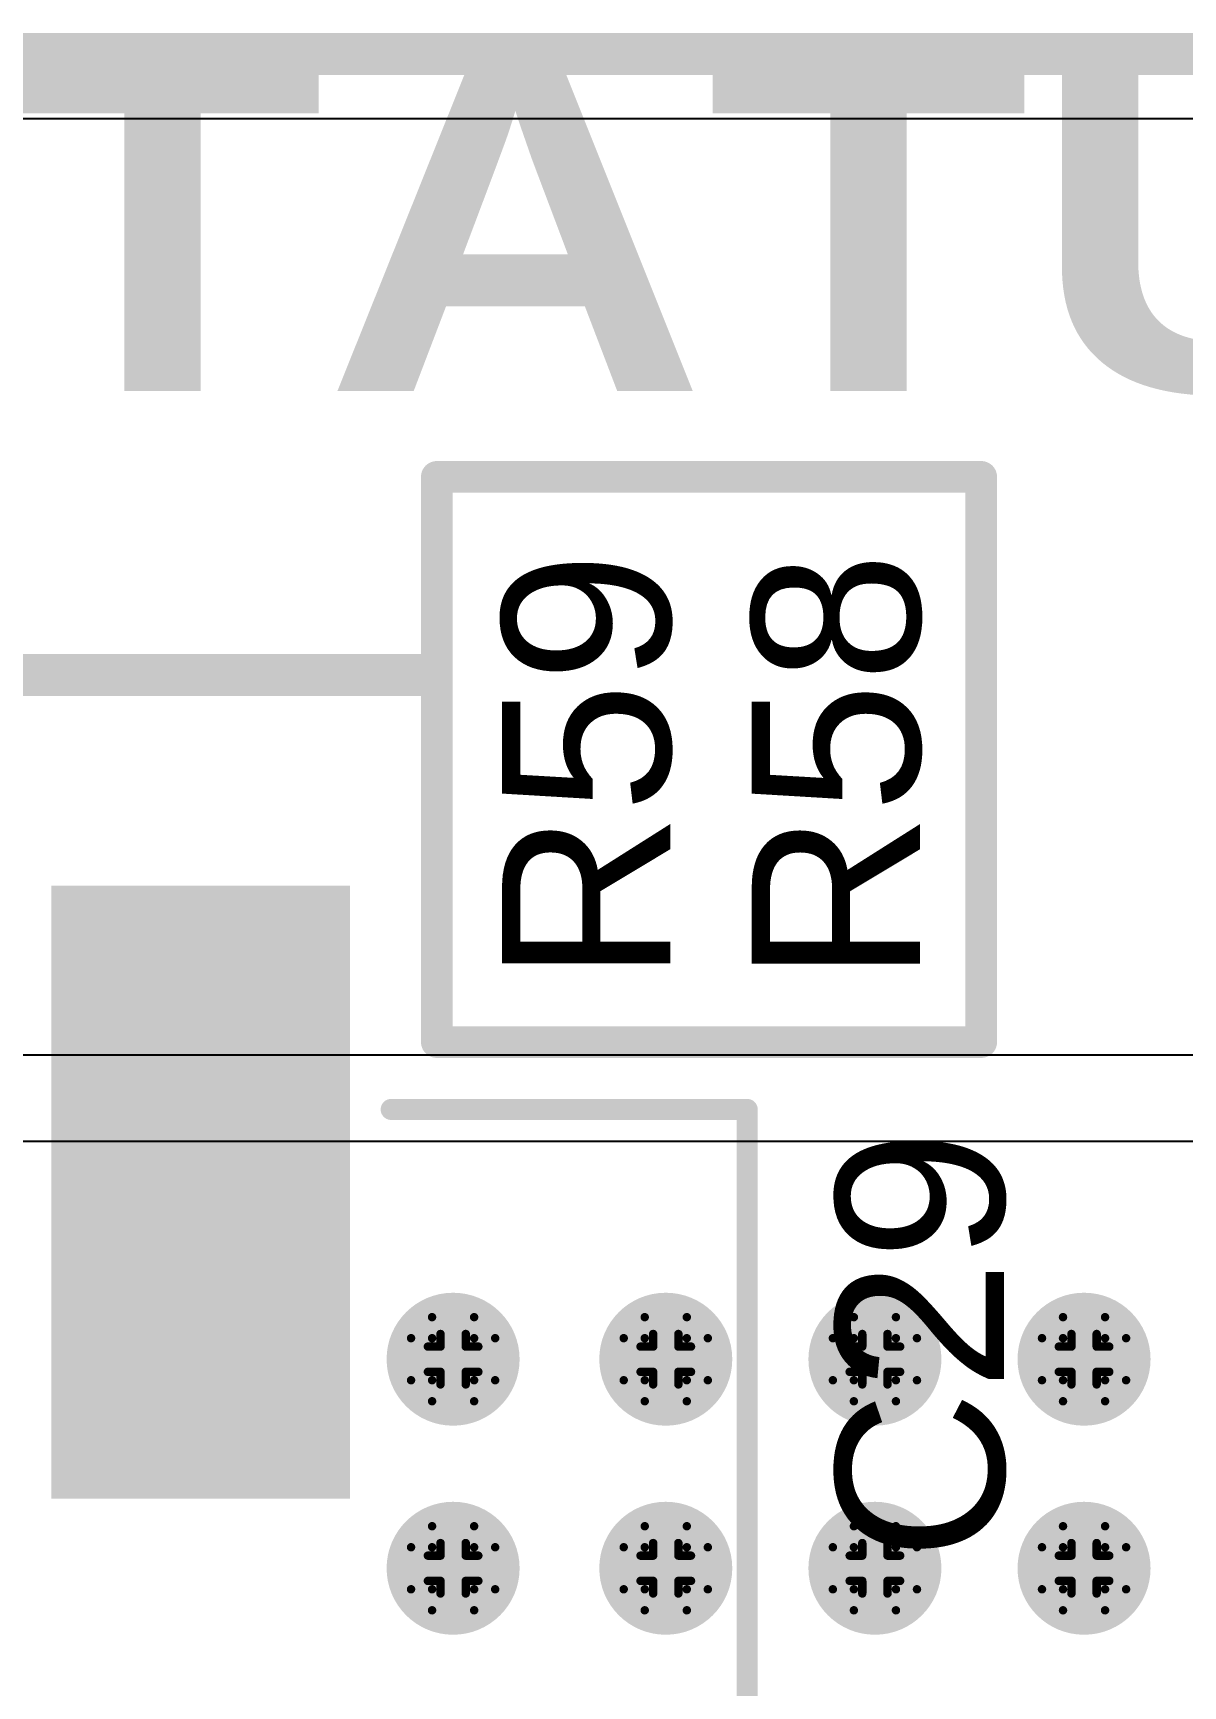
# Model space of a CAD drawing. Header units: inches. Extents: x -5 to 5258, y -4 to 5281.
# Drawn here: x 36.11 to 43.05, y 22.65 to 32.64 of the extents above; entities that cross this region are included whole.
import ezdxf

# ---------------------------------------------------------------- set-up
doc = ezdxf.new("R2010")
doc.units = ezdxf.units.IN
for name, color, linetype in [('Bottom Layer', 5, 'Continuous'), ('Bottom Solder', 6, 'Continuous'), ('Drill Drawing', 1, 'Continuous'), ('Top Layer', 1, 'Continuous'), ('Top Overlay', 2, 'Continuous'), ('Top Paste', 8, 'Continuous'), ('Top Solder', 216, 'Continuous'), ('Via Holes', 16, 'Continuous')]:
    doc.layers.add(name, color=color, linetype=linetype)
doc.styles.add('Arial', font='', dxfattribs={"height": 0.2})
doc.styles.add('Arial Black_Bold', font='', dxfattribs={"height": 0.2})
doc.styles.get('Arial').set_extended_font_data('Arial')
doc.styles.get('Arial Black_Bold').set_extended_font_data('Arial Black', bold=True)

# ---------------------------------------------------------------- blocks, each defined once
blk = doc.blocks.new('50SVPF10M_141')
at = {"layer": 'Top Layer'}
for points in [[(-4.55, 0.8), (-1.05, 0.8), (-1.05, -0.8), (-4.55, -0.8)], [(1.05, 0.8), (4.55, 0.8), (4.55, -0.8), (1.05, -0.8)]]:
    blk.add_hatch(color=1, dxfattribs=at).paths.add_polyline_path(points)
at = {"layer": 'Top Paste'}
for points in [[(-4.55, 0.8), (-1.05, 0.8), (-1.05, -0.8), (-4.55, -0.8)], [(1.05, 0.8), (4.55, 0.8), (4.55, -0.8), (1.05, -0.8)]]:
    blk.add_hatch(color=8, dxfattribs=at).paths.add_polyline_path(points)
at = {"layer": 'Top Solder'}
for points in [[(-4.6516, 0.9016), (-0.9484, 0.9016), (-0.9484, -0.9016), (-4.6516, -0.9016)], [(0.9484, 0.9016), (4.6516, 0.9016), (4.6516, -0.9016), (0.9484, -0.9016)]]:
    blk.add_hatch(color=216, dxfattribs=at).paths.add_polyline_path(points)
at = {"layer": 'Top Overlay', "const_width": 0.127}
for points in [[(-1.95, 3.3), (-3.3, 1.95)], [(-1.95, 3.3), (3.3, 3.3)], [(3.3, 3.3), (3.3, 1.15)], [(-3.3, 1.95), (-3.3, 1.15)], [(-3.7785, 1.5669), (-3.7785, 1.0335)], [(-4.0071, 1.2875), (-3.5499, 1.2875)], [(-3.3, -1.15), (-3.3, -1.95)], [(3.3, -1.15), (3.3, -3.3)], [(-3.3, -1.95), (-1.95, -3.3)], [(-1.95, -3.3), (3.3, -3.3)]]:
    blk.add_lwpolyline(points, dxfattribs=at)
at = {"layer": 'Top Overlay', "const_width": 0.0635}
for points in [[(-1.9818, 3.3, 1), (-1.9183, 3.3, 1)], [(-1.9818, 3.3, 1), (-1.9183, 3.3, 1)], [(3.2683, 3.3, 1), (3.3318, 3.3, 1)], [(3.2683, 3.3, 1), (3.3318, 3.3, 1)], [(-3.3318, 1.95, 1), (-3.2683, 1.95, 1)], [(-3.3318, 1.95, 1), (-3.2683, 1.95, 1)], [(-3.8103, 1.5669, 1), (-3.7468, 1.5669, 1)], [(-4.0389, 1.2875, 1), (-3.9754, 1.2875, 1)], [(-3.5817, 1.2875, 1), (-3.5182, 1.2875, 1)], [(-3.3318, 1.15, 1), (-3.2683, 1.15, 1)], [(3.2683, 1.15, 1), (3.3318, 1.15, 1)], [(-3.8103, 1.0335, 1), (-3.7468, 1.0335, 1)], [(-3.3318, -1.15, 1), (-3.2683, -1.15, 1)], [(3.2683, -1.15, 1), (3.3318, -1.15, 1)], [(-3.3318, -1.95, 1), (-3.2683, -1.95, 1)], [(-3.3318, -1.95, 1), (-3.2683, -1.95, 1)], [(-1.9818, -3.3, 1), (-1.9183, -3.3, 1)], [(-1.9818, -3.3, 1), (-1.9183, -3.3, 1)], [(3.2683, -3.3, 1), (3.3318, -3.3, 1)], [(3.2683, -3.3, 1), (3.3318, -3.3, 1)]]:
    blk.add_lwpolyline(points, format="xyb", close=True, dxfattribs=at)

msp = doc.modelspace()

# ---------------------------------------------------------------- hatches: boundary and pattern name
at = {"layer": 'Bottom Layer'}
h = msp.add_hatch(color=5, dxfattribs=at)
edge = h.paths.add_edge_path()
edge.add_arc((38.6418, 24.6274), 0.3, 0, 360)
h = msp.add_hatch(color=5, dxfattribs=at)
edge = h.paths.add_edge_path()
edge.add_arc((39.926, 24.6274), 0.3, 0, 360)
h = msp.add_hatch(color=5, dxfattribs=at)
edge = h.paths.add_edge_path()
edge.add_arc((41.1889, 24.6274), 0.3, 0, 360)
h = msp.add_hatch(color=5, dxfattribs=at)
edge = h.paths.add_edge_path()
edge.add_arc((42.4518, 24.6274), 0.3, 0, 360)
h = msp.add_hatch(color=5, dxfattribs=at)
edge = h.paths.add_edge_path()
edge.add_arc((38.6418, 23.3645), 0.3, 0, 360)
h = msp.add_hatch(color=5, dxfattribs=at)
edge = h.paths.add_edge_path()
edge.add_arc((39.926, 23.3645), 0.3, 0, 360)
h = msp.add_hatch(color=5, dxfattribs=at)
edge = h.paths.add_edge_path()
edge.add_arc((41.1889, 23.3645), 0.3, 0, 360)
h = msp.add_hatch(color=5, dxfattribs=at)
edge = h.paths.add_edge_path()
edge.add_arc((42.4518, 23.3645), 0.3, 0, 360)
at = {"layer": 'Bottom Solder'}
h = msp.add_hatch(color=6, dxfattribs=at)
edge = h.paths.add_edge_path()
edge.add_arc((38.6418, 24.6274), 0.4016, 0, 360)
h = msp.add_hatch(color=6, dxfattribs=at)
edge = h.paths.add_edge_path()
edge.add_arc((39.926, 24.6274), 0.4016, 0, 360)
h = msp.add_hatch(color=6, dxfattribs=at)
edge = h.paths.add_edge_path()
edge.add_arc((41.1889, 24.6274), 0.4016, 0, 360)
h = msp.add_hatch(color=6, dxfattribs=at)
edge = h.paths.add_edge_path()
edge.add_arc((42.4518, 24.6274), 0.4016, 0, 360)
h = msp.add_hatch(color=6, dxfattribs=at)
edge = h.paths.add_edge_path()
edge.add_arc((38.6418, 23.3645), 0.4016, 0, 360)
h = msp.add_hatch(color=6, dxfattribs=at)
edge = h.paths.add_edge_path()
edge.add_arc((39.926, 23.3645), 0.4016, 0, 360)
h = msp.add_hatch(color=6, dxfattribs=at)
edge = h.paths.add_edge_path()
edge.add_arc((41.1889, 23.3645), 0.4016, 0, 360)
h = msp.add_hatch(color=6, dxfattribs=at)
edge = h.paths.add_edge_path()
edge.add_arc((42.4518, 23.3645), 0.4016, 0, 360)
at = {"layer": 'Top Layer'}
h = msp.add_hatch(color=1, dxfattribs=at)
edge = h.paths.add_edge_path()
edge.add_arc((38.6418, 24.6274), 0.3, 0, 360)
h = msp.add_hatch(color=1, dxfattribs=at)
edge = h.paths.add_edge_path()
edge.add_arc((39.926, 24.6274), 0.3, 0, 360)
h = msp.add_hatch(color=1, dxfattribs=at)
edge = h.paths.add_edge_path()
edge.add_arc((41.1889, 24.6274), 0.3, 0, 360)
h = msp.add_hatch(color=1, dxfattribs=at)
edge = h.paths.add_edge_path()
edge.add_arc((42.4518, 24.6274), 0.3, 0, 360)
h = msp.add_hatch(color=1, dxfattribs=at)
edge = h.paths.add_edge_path()
edge.add_arc((38.6418, 23.3645), 0.3, 0, 360)
h = msp.add_hatch(color=1, dxfattribs=at)
edge = h.paths.add_edge_path()
edge.add_arc((39.926, 23.3645), 0.3, 0, 360)
h = msp.add_hatch(color=1, dxfattribs=at)
edge = h.paths.add_edge_path()
edge.add_arc((41.1889, 23.3645), 0.3, 0, 360)
h = msp.add_hatch(color=1, dxfattribs=at)
edge = h.paths.add_edge_path()
edge.add_arc((42.4518, 23.3645), 0.3, 0, 360)
at = {"layer": 'Top Solder'}
h = msp.add_hatch(color=216, dxfattribs=at)
edge = h.paths.add_edge_path()
edge.add_arc((38.6418, 24.6274), 0.4016, 0, 360)
h = msp.add_hatch(color=216, dxfattribs=at)
edge = h.paths.add_edge_path()
edge.add_arc((39.926, 24.6274), 0.4016, 0, 360)
h = msp.add_hatch(color=216, dxfattribs=at)
edge = h.paths.add_edge_path()
edge.add_arc((41.1889, 24.6274), 0.4016, 0, 360)
h = msp.add_hatch(color=216, dxfattribs=at)
edge = h.paths.add_edge_path()
edge.add_arc((42.4518, 24.6274), 0.4016, 0, 360)
h = msp.add_hatch(color=216, dxfattribs=at)
edge = h.paths.add_edge_path()
edge.add_arc((38.6418, 23.3645), 0.4016, 0, 360)
h = msp.add_hatch(color=216, dxfattribs=at)
edge = h.paths.add_edge_path()
edge.add_arc((39.926, 23.3645), 0.4016, 0, 360)
h = msp.add_hatch(color=216, dxfattribs=at)
edge = h.paths.add_edge_path()
edge.add_arc((41.1889, 23.3645), 0.4016, 0, 360)
h = msp.add_hatch(color=216, dxfattribs=at)
edge = h.paths.add_edge_path()
edge.add_arc((42.4518, 23.3645), 0.4016, 0, 360)
at = {"layer": 'Via Holes'}
h = msp.add_hatch(color=7, dxfattribs=at)
edge = h.paths.add_edge_path()
edge.add_arc((38.6418, 24.6274), 0.15, 0, 360)
h = msp.add_hatch(color=7, dxfattribs=at)
edge = h.paths.add_edge_path()
edge.add_arc((39.926, 24.6274), 0.15, 0, 360)
h = msp.add_hatch(color=7, dxfattribs=at)
edge = h.paths.add_edge_path()
edge.add_arc((41.1889, 24.6274), 0.15, 0, 360)
h = msp.add_hatch(color=7, dxfattribs=at)
edge = h.paths.add_edge_path()
edge.add_arc((42.4518, 24.6274), 0.15, 0, 360)
h = msp.add_hatch(color=7, dxfattribs=at)
edge = h.paths.add_edge_path()
edge.add_arc((38.6418, 23.3645), 0.15, 0, 360)
h = msp.add_hatch(color=7, dxfattribs=at)
edge = h.paths.add_edge_path()
edge.add_arc((39.926, 23.3645), 0.15, 0, 360)
h = msp.add_hatch(color=7, dxfattribs=at)
edge = h.paths.add_edge_path()
edge.add_arc((41.1889, 23.3645), 0.15, 0, 360)
h = msp.add_hatch(color=7, dxfattribs=at)
edge = h.paths.add_edge_path()
edge.add_arc((42.4518, 23.3645), 0.15, 0, 360)

# ---------------------------------------------------------------- linework, layer by layer
at = {"layer": 'Bottom Layer'}
for p, q in [((43.6703, 26.4633), (9.703, 26.4633)), ((9.703, 25.9453), (43.6703, 25.9453))]:
    msp.add_line(p, q, dxfattribs=at)
at = {"layer": 'Drill Drawing', "const_width": 0.0508}
for points in [[(38.5148, 24.7544), (38.5148, 24.8814)], [(38.5148, 24.8814), (38.7688, 24.8814)], [(38.7688, 24.7544), (38.7688, 24.8814)], [(39.799, 24.7544), (39.799, 24.8814)], [(39.799, 24.8814), (40.053, 24.8814)], [(40.053, 24.7544), (40.053, 24.8814)], [(41.0619, 24.7544), (41.0619, 24.8814)], [(41.0619, 24.8814), (41.3159, 24.8814)], [(41.3159, 24.7544), (41.3159, 24.8814)], [(42.3248, 24.7544), (42.3248, 24.8814)], [(42.3248, 24.8814), (42.5788, 24.8814)], [(42.5788, 24.7544), (42.5788, 24.8814)], [(38.3878, 24.5004), (38.3878, 24.7544)], [(38.3878, 24.7544), (38.5148, 24.7544)], [(38.5656, 24.7036), (38.5656, 24.7798)], [(38.5656, 24.7798), (38.718, 24.7798)], [(38.718, 24.7036), (38.718, 24.7798)], [(38.7688, 24.7544), (38.8958, 24.7544)], [(38.8958, 24.5004), (38.8958, 24.7544)], [(39.672, 24.5004), (39.672, 24.7544)], [(39.672, 24.7544), (39.799, 24.7544)], [(39.8498, 24.7036), (39.8498, 24.7798)], [(39.8498, 24.7798), (40.0022, 24.7798)], [(40.0022, 24.7036), (40.0022, 24.7798)], [(40.053, 24.7544), (40.18, 24.7544)], [(40.18, 24.5004), (40.18, 24.7544)], [(40.9349, 24.5004), (40.9349, 24.7544)], [(40.9349, 24.7544), (41.0619, 24.7544)], [(41.1127, 24.7036), (41.1127, 24.7798)], [(41.1127, 24.7798), (41.2651, 24.7798)], [(41.2651, 24.7036), (41.2651, 24.7798)], [(41.3159, 24.7544), (41.4429, 24.7544)], [(41.4429, 24.5004), (41.4429, 24.7544)], [(42.1978, 24.5004), (42.1978, 24.7544)], [(42.1978, 24.7544), (42.3248, 24.7544)], [(42.3756, 24.7036), (42.3756, 24.7798)], [(42.3756, 24.7798), (42.528, 24.7798)], [(42.528, 24.7036), (42.528, 24.7798)], [(42.5788, 24.7544), (42.7058, 24.7544)], [(42.7058, 24.5004), (42.7058, 24.7544)], [(38.4894, 24.5512), (38.4894, 24.7036)], [(38.4894, 24.7036), (38.5656, 24.7036)], [(38.718, 24.7036), (38.7942, 24.7036)], [(38.7942, 24.5512), (38.7942, 24.7036)], [(39.7736, 24.5512), (39.7736, 24.7036)], [(39.7736, 24.7036), (39.8498, 24.7036)], [(40.0022, 24.7036), (40.0784, 24.7036)], [(40.0784, 24.5512), (40.0784, 24.7036)], [(41.0365, 24.5512), (41.0365, 24.7036)], [(41.0365, 24.7036), (41.1127, 24.7036)], [(41.2651, 24.7036), (41.3413, 24.7036)], [(41.3413, 24.5512), (41.3413, 24.7036)], [(42.2994, 24.5512), (42.2994, 24.7036)], [(42.2994, 24.7036), (42.3756, 24.7036)], [(42.528, 24.7036), (42.6042, 24.7036)], [(42.6042, 24.5512), (42.6042, 24.7036)], [(38.4894, 24.5512), (38.5656, 24.5512)], [(38.5656, 24.475), (38.5656, 24.5512)], [(38.718, 24.5512), (38.7942, 24.5512)], [(38.718, 24.475), (38.718, 24.5512)], [(39.7736, 24.5512), (39.8498, 24.5512)], [(39.8498, 24.475), (39.8498, 24.5512)], [(40.0022, 24.5512), (40.0784, 24.5512)], [(40.0022, 24.475), (40.0022, 24.5512)], [(41.0365, 24.5512), (41.1127, 24.5512)], [(41.1127, 24.475), (41.1127, 24.5512)], [(41.2651, 24.5512), (41.3413, 24.5512)], [(41.2651, 24.475), (41.2651, 24.5512)], [(42.2994, 24.5512), (42.3756, 24.5512)], [(42.3756, 24.475), (42.3756, 24.5512)], [(42.528, 24.5512), (42.6042, 24.5512)], [(42.528, 24.475), (42.528, 24.5512)], [(38.3878, 24.5004), (38.5148, 24.5004)], [(38.5148, 24.3734), (38.5148, 24.5004)], [(38.5656, 24.475), (38.718, 24.475)], [(38.7688, 24.5004), (38.8958, 24.5004)], [(38.7688, 24.3734), (38.7688, 24.5004)], [(39.672, 24.5004), (39.799, 24.5004)], [(39.799, 24.3734), (39.799, 24.5004)], [(39.8498, 24.475), (40.0022, 24.475)], [(40.053, 24.5004), (40.18, 24.5004)], [(40.053, 24.3734), (40.053, 24.5004)], [(40.9349, 24.5004), (41.0619, 24.5004)], [(41.0619, 24.3734), (41.0619, 24.5004)], [(41.1127, 24.475), (41.2651, 24.475)], [(41.3159, 24.5004), (41.4429, 24.5004)], [(41.3159, 24.3734), (41.3159, 24.5004)], [(42.1978, 24.5004), (42.3248, 24.5004)], [(42.3248, 24.3734), (42.3248, 24.5004)], [(42.3756, 24.475), (42.528, 24.475)], [(42.5788, 24.5004), (42.7058, 24.5004)], [(42.5788, 24.3734), (42.5788, 24.5004)], [(38.5148, 24.3734), (38.7688, 24.3734)], [(39.799, 24.3734), (40.053, 24.3734)], [(41.0619, 24.3734), (41.3159, 24.3734)], [(42.3248, 24.3734), (42.5788, 24.3734)], [(38.5148, 23.4915), (38.5148, 23.6185)], [(38.5148, 23.6185), (38.7688, 23.6185)], [(38.7688, 23.4915), (38.7688, 23.6185)], [(39.799, 23.4915), (39.799, 23.6185)], [(39.799, 23.6185), (40.053, 23.6185)], [(40.053, 23.4915), (40.053, 23.6185)], [(41.0619, 23.4915), (41.0619, 23.6185)], [(41.0619, 23.6185), (41.3159, 23.6185)], [(41.3159, 23.4915), (41.3159, 23.6185)], [(42.3248, 23.4915), (42.3248, 23.6185)], [(42.3248, 23.6185), (42.5788, 23.6185)], [(42.5788, 23.4915), (42.5788, 23.6185)], [(38.3878, 23.2375), (38.3878, 23.4915)], [(38.3878, 23.4915), (38.5148, 23.4915)], [(38.4894, 23.2883), (38.4894, 23.4407)], [(38.4894, 23.4407), (38.5656, 23.4407)], [(38.5656, 23.4407), (38.5656, 23.5169)], [(38.5656, 23.5169), (38.718, 23.5169)], [(38.718, 23.4407), (38.718, 23.5169)], [(38.718, 23.4407), (38.7942, 23.4407)], [(38.7688, 23.4915), (38.8958, 23.4915)], [(38.7942, 23.2883), (38.7942, 23.4407)], [(38.8958, 23.2375), (38.8958, 23.4915)], [(39.672, 23.2375), (39.672, 23.4915)], [(39.672, 23.4915), (39.799, 23.4915)], [(39.7736, 23.2883), (39.7736, 23.4407)], [(39.7736, 23.4407), (39.8498, 23.4407)], [(39.8498, 23.4407), (39.8498, 23.5169)], [(39.8498, 23.5169), (40.0022, 23.5169)], [(40.0022, 23.4407), (40.0022, 23.5169)], [(40.0022, 23.4407), (40.0784, 23.4407)], [(40.053, 23.4915), (40.18, 23.4915)], [(40.0784, 23.2883), (40.0784, 23.4407)], [(40.18, 23.2375), (40.18, 23.4915)], [(40.9349, 23.2375), (40.9349, 23.4915)], [(40.9349, 23.4915), (41.0619, 23.4915)], [(41.0365, 23.2883), (41.0365, 23.4407)], [(41.0365, 23.4407), (41.1127, 23.4407)], [(41.1127, 23.4407), (41.1127, 23.5169)], [(41.1127, 23.5169), (41.2651, 23.5169)], [(41.2651, 23.4407), (41.2651, 23.5169)], [(41.2651, 23.4407), (41.3413, 23.4407)], [(41.3159, 23.4915), (41.4429, 23.4915)], [(41.3413, 23.2883), (41.3413, 23.4407)], [(41.4429, 23.2375), (41.4429, 23.4915)], [(42.1978, 23.2375), (42.1978, 23.4915)], [(42.1978, 23.4915), (42.3248, 23.4915)], [(42.2994, 23.2883), (42.2994, 23.4407)], [(42.2994, 23.4407), (42.3756, 23.4407)], [(42.3756, 23.4407), (42.3756, 23.5169)], [(42.3756, 23.5169), (42.528, 23.5169)], [(42.528, 23.4407), (42.528, 23.5169)], [(42.528, 23.4407), (42.6042, 23.4407)], [(42.5788, 23.4915), (42.7058, 23.4915)], [(42.6042, 23.2883), (42.6042, 23.4407)], [(42.7058, 23.2375), (42.7058, 23.4915)], [(38.4894, 23.2883), (38.5656, 23.2883)], [(38.5656, 23.2121), (38.5656, 23.2883)], [(38.718, 23.2883), (38.7942, 23.2883)], [(38.718, 23.2121), (38.718, 23.2883)], [(39.7736, 23.2883), (39.8498, 23.2883)], [(39.8498, 23.2121), (39.8498, 23.2883)], [(40.0022, 23.2883), (40.0784, 23.2883)], [(40.0022, 23.2121), (40.0022, 23.2883)], [(41.0365, 23.2883), (41.1127, 23.2883)], [(41.1127, 23.2121), (41.1127, 23.2883)], [(41.2651, 23.2883), (41.3413, 23.2883)], [(41.2651, 23.2121), (41.2651, 23.2883)], [(42.2994, 23.2883), (42.3756, 23.2883)], [(42.3756, 23.2121), (42.3756, 23.2883)], [(42.528, 23.2883), (42.6042, 23.2883)], [(42.528, 23.2121), (42.528, 23.2883)], [(38.3878, 23.2375), (38.5148, 23.2375)], [(38.5148, 23.1105), (38.5148, 23.2375)], [(38.5656, 23.2121), (38.718, 23.2121)], [(38.7688, 23.2375), (38.8958, 23.2375)], [(38.7688, 23.1105), (38.7688, 23.2375)], [(39.672, 23.2375), (39.799, 23.2375)], [(39.799, 23.1105), (39.799, 23.2375)], [(39.8498, 23.2121), (40.0022, 23.2121)], [(40.053, 23.2375), (40.18, 23.2375)], [(40.053, 23.1105), (40.053, 23.2375)], [(40.9349, 23.2375), (41.0619, 23.2375)], [(41.0619, 23.1105), (41.0619, 23.2375)], [(41.1127, 23.2121), (41.2651, 23.2121)], [(41.3159, 23.2375), (41.4429, 23.2375)], [(41.3159, 23.1105), (41.3159, 23.2375)], [(42.1978, 23.2375), (42.3248, 23.2375)], [(42.3248, 23.1105), (42.3248, 23.2375)], [(42.3756, 23.2121), (42.528, 23.2121)], [(42.5788, 23.2375), (42.7058, 23.2375)], [(42.5788, 23.1105), (42.5788, 23.2375)], [(38.5148, 23.1105), (38.7688, 23.1105)], [(39.799, 23.1105), (40.053, 23.1105)], [(41.0619, 23.1105), (41.3159, 23.1105)], [(42.3248, 23.1105), (42.5788, 23.1105)]]:
    msp.add_lwpolyline(points, dxfattribs=at)
at = {"layer": 'Drill Drawing', "const_width": 0.0254}
for points in [[(38.5021, 24.8814, 1), (38.5275, 24.8814, 1)], [(38.5021, 24.8814, 1), (38.5275, 24.8814, 1)], [(38.7561, 24.8814, 1), (38.7815, 24.8814, 1)], [(38.7561, 24.8814, 1), (38.7815, 24.8814, 1)], [(39.7863, 24.8814, 1), (39.8117, 24.8814, 1)], [(39.7863, 24.8814, 1), (39.8117, 24.8814, 1)], [(40.0403, 24.8814, 1), (40.0657, 24.8814, 1)], [(40.0403, 24.8814, 1), (40.0657, 24.8814, 1)], [(41.0492, 24.8814, 1), (41.0746, 24.8814, 1)], [(41.0492, 24.8814, 1), (41.0746, 24.8814, 1)], [(41.3032, 24.8814, 1), (41.3286, 24.8814, 1)], [(41.3032, 24.8814, 1), (41.3286, 24.8814, 1)], [(42.3121, 24.8814, 1), (42.3375, 24.8814, 1)], [(42.3121, 24.8814, 1), (42.3375, 24.8814, 1)], [(42.5661, 24.8814, 1), (42.5915, 24.8814, 1)], [(42.5661, 24.8814, 1), (42.5915, 24.8814, 1)], [(38.3751, 24.7544, 1), (38.4005, 24.7544, 1)], [(38.3751, 24.7544, 1), (38.4005, 24.7544, 1)], [(38.5021, 24.7544, 1), (38.5275, 24.7544, 1)], [(38.5021, 24.7544, 1), (38.5275, 24.7544, 1)], [(38.5529, 24.7798, 1), (38.5783, 24.7798, 1)], [(38.5529, 24.7798, 1), (38.5783, 24.7798, 1)], [(38.7053, 24.7798, 1), (38.7307, 24.7798, 1)], [(38.7053, 24.7798, 1), (38.7307, 24.7798, 1)], [(38.7561, 24.7544, 1), (38.7815, 24.7544, 1)], [(38.7561, 24.7544, 1), (38.7815, 24.7544, 1)], [(38.8831, 24.7544, 1), (38.9085, 24.7544, 1)], [(38.8831, 24.7544, 1), (38.9085, 24.7544, 1)], [(39.6593, 24.7544, 1), (39.6847, 24.7544, 1)], [(39.6593, 24.7544, 1), (39.6847, 24.7544, 1)], [(39.7863, 24.7544, 1), (39.8117, 24.7544, 1)], [(39.7863, 24.7544, 1), (39.8117, 24.7544, 1)], [(39.8371, 24.7798, 1), (39.8625, 24.7798, 1)], [(39.8371, 24.7798, 1), (39.8625, 24.7798, 1)], [(39.9895, 24.7798, 1), (40.0149, 24.7798, 1)], [(39.9895, 24.7798, 1), (40.0149, 24.7798, 1)], [(40.0403, 24.7544, 1), (40.0657, 24.7544, 1)], [(40.0403, 24.7544, 1), (40.0657, 24.7544, 1)], [(40.1673, 24.7544, 1), (40.1927, 24.7544, 1)], [(40.1673, 24.7544, 1), (40.1927, 24.7544, 1)], [(40.9222, 24.7544, 1), (40.9476, 24.7544, 1)], [(40.9222, 24.7544, 1), (40.9476, 24.7544, 1)], [(41.0492, 24.7544, 1), (41.0746, 24.7544, 1)], [(41.0492, 24.7544, 1), (41.0746, 24.7544, 1)], [(41.1, 24.7798, 1), (41.1254, 24.7798, 1)], [(41.1, 24.7798, 1), (41.1254, 24.7798, 1)], [(41.2524, 24.7798, 1), (41.2778, 24.7798, 1)], [(41.2524, 24.7798, 1), (41.2778, 24.7798, 1)], [(41.3032, 24.7544, 1), (41.3286, 24.7544, 1)], [(41.3032, 24.7544, 1), (41.3286, 24.7544, 1)], [(41.4302, 24.7544, 1), (41.4556, 24.7544, 1)], [(41.4302, 24.7544, 1), (41.4556, 24.7544, 1)], [(42.1851, 24.7544, 1), (42.2105, 24.7544, 1)], [(42.1851, 24.7544, 1), (42.2105, 24.7544, 1)], [(42.3121, 24.7544, 1), (42.3375, 24.7544, 1)], [(42.3121, 24.7544, 1), (42.3375, 24.7544, 1)], [(42.3629, 24.7798, 1), (42.3883, 24.7798, 1)], [(42.3629, 24.7798, 1), (42.3883, 24.7798, 1)], [(42.5153, 24.7798, 1), (42.5407, 24.7798, 1)], [(42.5153, 24.7798, 1), (42.5407, 24.7798, 1)], [(42.5661, 24.7544, 1), (42.5915, 24.7544, 1)], [(42.5661, 24.7544, 1), (42.5915, 24.7544, 1)], [(42.6931, 24.7544, 1), (42.7185, 24.7544, 1)], [(42.6931, 24.7544, 1), (42.7185, 24.7544, 1)], [(38.4767, 24.7036, 1), (38.5021, 24.7036, 1)], [(38.4767, 24.7036, 1), (38.5021, 24.7036, 1)], [(38.5529, 24.7036, 1), (38.5783, 24.7036, 1)], [(38.5529, 24.7036, 1), (38.5783, 24.7036, 1)], [(38.7053, 24.7036, 1), (38.7307, 24.7036, 1)], [(38.7053, 24.7036, 1), (38.7307, 24.7036, 1)], [(38.7815, 24.7036, 1), (38.8069, 24.7036, 1)], [(38.7815, 24.7036, 1), (38.8069, 24.7036, 1)], [(39.7609, 24.7036, 1), (39.7863, 24.7036, 1)], [(39.7609, 24.7036, 1), (39.7863, 24.7036, 1)], [(39.8371, 24.7036, 1), (39.8625, 24.7036, 1)], [(39.8371, 24.7036, 1), (39.8625, 24.7036, 1)], [(39.9895, 24.7036, 1), (40.0149, 24.7036, 1)], [(39.9895, 24.7036, 1), (40.0149, 24.7036, 1)], [(40.0657, 24.7036, 1), (40.0911, 24.7036, 1)], [(40.0657, 24.7036, 1), (40.0911, 24.7036, 1)], [(41.0238, 24.7036, 1), (41.0492, 24.7036, 1)], [(41.0238, 24.7036, 1), (41.0492, 24.7036, 1)], [(41.1, 24.7036, 1), (41.1254, 24.7036, 1)], [(41.1, 24.7036, 1), (41.1254, 24.7036, 1)], [(41.2524, 24.7036, 1), (41.2778, 24.7036, 1)], [(41.2524, 24.7036, 1), (41.2778, 24.7036, 1)], [(41.3286, 24.7036, 1), (41.354, 24.7036, 1)], [(41.3286, 24.7036, 1), (41.354, 24.7036, 1)], [(42.2867, 24.7036, 1), (42.3121, 24.7036, 1)], [(42.2867, 24.7036, 1), (42.3121, 24.7036, 1)], [(42.3629, 24.7036, 1), (42.3883, 24.7036, 1)], [(42.3629, 24.7036, 1), (42.3883, 24.7036, 1)], [(42.5153, 24.7036, 1), (42.5407, 24.7036, 1)], [(42.5153, 24.7036, 1), (42.5407, 24.7036, 1)], [(42.5915, 24.7036, 1), (42.6169, 24.7036, 1)], [(42.5915, 24.7036, 1), (42.6169, 24.7036, 1)], [(38.4767, 24.5512, 1), (38.5021, 24.5512, 1)], [(38.4767, 24.5512, 1), (38.5021, 24.5512, 1)], [(38.5529, 24.5512, 1), (38.5783, 24.5512, 1)], [(38.5529, 24.5512, 1), (38.5783, 24.5512, 1)], [(38.7053, 24.5512, 1), (38.7307, 24.5512, 1)], [(38.7053, 24.5512, 1), (38.7307, 24.5512, 1)], [(38.7815, 24.5512, 1), (38.8069, 24.5512, 1)], [(38.7815, 24.5512, 1), (38.8069, 24.5512, 1)], [(39.7609, 24.5512, 1), (39.7863, 24.5512, 1)], [(39.7609, 24.5512, 1), (39.7863, 24.5512, 1)], [(39.8371, 24.5512, 1), (39.8625, 24.5512, 1)], [(39.8371, 24.5512, 1), (39.8625, 24.5512, 1)], [(39.9895, 24.5512, 1), (40.0149, 24.5512, 1)], [(39.9895, 24.5512, 1), (40.0149, 24.5512, 1)], [(40.0657, 24.5512, 1), (40.0911, 24.5512, 1)], [(40.0657, 24.5512, 1), (40.0911, 24.5512, 1)], [(41.0238, 24.5512, 1), (41.0492, 24.5512, 1)], [(41.0238, 24.5512, 1), (41.0492, 24.5512, 1)], [(41.1, 24.5512, 1), (41.1254, 24.5512, 1)], [(41.1, 24.5512, 1), (41.1254, 24.5512, 1)], [(41.2524, 24.5512, 1), (41.2778, 24.5512, 1)], [(41.2524, 24.5512, 1), (41.2778, 24.5512, 1)], [(41.3286, 24.5512, 1), (41.354, 24.5512, 1)], [(41.3286, 24.5512, 1), (41.354, 24.5512, 1)], [(42.2867, 24.5512, 1), (42.3121, 24.5512, 1)], [(42.2867, 24.5512, 1), (42.3121, 24.5512, 1)], [(42.3629, 24.5512, 1), (42.3883, 24.5512, 1)], [(42.3629, 24.5512, 1), (42.3883, 24.5512, 1)], [(42.5153, 24.5512, 1), (42.5407, 24.5512, 1)], [(42.5153, 24.5512, 1), (42.5407, 24.5512, 1)], [(42.5915, 24.5512, 1), (42.6169, 24.5512, 1)], [(42.5915, 24.5512, 1), (42.6169, 24.5512, 1)], [(38.3751, 24.5004, 1), (38.4005, 24.5004, 1)], [(38.3751, 24.5004, 1), (38.4005, 24.5004, 1)], [(38.5021, 24.5004, 1), (38.5275, 24.5004, 1)], [(38.5021, 24.5004, 1), (38.5275, 24.5004, 1)], [(38.5529, 24.475, 1), (38.5783, 24.475, 1)], [(38.5529, 24.475, 1), (38.5783, 24.475, 1)], [(38.7053, 24.475, 1), (38.7307, 24.475, 1)], [(38.7053, 24.475, 1), (38.7307, 24.475, 1)], [(38.7561, 24.5004, 1), (38.7815, 24.5004, 1)], [(38.7561, 24.5004, 1), (38.7815, 24.5004, 1)], [(38.8831, 24.5004, 1), (38.9085, 24.5004, 1)], [(38.8831, 24.5004, 1), (38.9085, 24.5004, 1)], [(39.6593, 24.5004, 1), (39.6847, 24.5004, 1)], [(39.6593, 24.5004, 1), (39.6847, 24.5004, 1)], [(39.7863, 24.5004, 1), (39.8117, 24.5004, 1)], [(39.7863, 24.5004, 1), (39.8117, 24.5004, 1)], [(39.8371, 24.475, 1), (39.8625, 24.475, 1)], [(39.8371, 24.475, 1), (39.8625, 24.475, 1)], [(39.9895, 24.475, 1), (40.0149, 24.475, 1)], [(39.9895, 24.475, 1), (40.0149, 24.475, 1)], [(40.0403, 24.5004, 1), (40.0657, 24.5004, 1)], [(40.0403, 24.5004, 1), (40.0657, 24.5004, 1)], [(40.1673, 24.5004, 1), (40.1927, 24.5004, 1)], [(40.1673, 24.5004, 1), (40.1927, 24.5004, 1)], [(40.9222, 24.5004, 1), (40.9476, 24.5004, 1)], [(40.9222, 24.5004, 1), (40.9476, 24.5004, 1)], [(41.0492, 24.5004, 1), (41.0746, 24.5004, 1)], [(41.0492, 24.5004, 1), (41.0746, 24.5004, 1)], [(41.1, 24.475, 1), (41.1254, 24.475, 1)], [(41.1, 24.475, 1), (41.1254, 24.475, 1)], [(41.2524, 24.475, 1), (41.2778, 24.475, 1)], [(41.2524, 24.475, 1), (41.2778, 24.475, 1)], [(41.3032, 24.5004, 1), (41.3286, 24.5004, 1)], [(41.3032, 24.5004, 1), (41.3286, 24.5004, 1)], [(41.4302, 24.5004, 1), (41.4556, 24.5004, 1)], [(41.4302, 24.5004, 1), (41.4556, 24.5004, 1)], [(42.1851, 24.5004, 1), (42.2105, 24.5004, 1)], [(42.1851, 24.5004, 1), (42.2105, 24.5004, 1)], [(42.3121, 24.5004, 1), (42.3375, 24.5004, 1)], [(42.3121, 24.5004, 1), (42.3375, 24.5004, 1)], [(42.3629, 24.475, 1), (42.3883, 24.475, 1)], [(42.3629, 24.475, 1), (42.3883, 24.475, 1)], [(42.5153, 24.475, 1), (42.5407, 24.475, 1)], [(42.5153, 24.475, 1), (42.5407, 24.475, 1)], [(42.5661, 24.5004, 1), (42.5915, 24.5004, 1)], [(42.5661, 24.5004, 1), (42.5915, 24.5004, 1)], [(42.6931, 24.5004, 1), (42.7185, 24.5004, 1)], [(42.6931, 24.5004, 1), (42.7185, 24.5004, 1)], [(38.5021, 24.3734, 1), (38.5275, 24.3734, 1)], [(38.5021, 24.3734, 1), (38.5275, 24.3734, 1)], [(38.7561, 24.3734, 1), (38.7815, 24.3734, 1)], [(38.7561, 24.3734, 1), (38.7815, 24.3734, 1)], [(39.7863, 24.3734, 1), (39.8117, 24.3734, 1)], [(39.7863, 24.3734, 1), (39.8117, 24.3734, 1)], [(40.0403, 24.3734, 1), (40.0657, 24.3734, 1)], [(40.0403, 24.3734, 1), (40.0657, 24.3734, 1)], [(41.0492, 24.3734, 1), (41.0746, 24.3734, 1)], [(41.0492, 24.3734, 1), (41.0746, 24.3734, 1)], [(41.3032, 24.3734, 1), (41.3286, 24.3734, 1)], [(41.3032, 24.3734, 1), (41.3286, 24.3734, 1)], [(42.3121, 24.3734, 1), (42.3375, 24.3734, 1)], [(42.3121, 24.3734, 1), (42.3375, 24.3734, 1)], [(42.5661, 24.3734, 1), (42.5915, 24.3734, 1)], [(42.5661, 24.3734, 1), (42.5915, 24.3734, 1)], [(38.5021, 23.6185, 1), (38.5275, 23.6185, 1)], [(38.5021, 23.6185, 1), (38.5275, 23.6185, 1)], [(38.7561, 23.6185, 1), (38.7815, 23.6185, 1)], [(38.7561, 23.6185, 1), (38.7815, 23.6185, 1)], [(39.7863, 23.6185, 1), (39.8117, 23.6185, 1)], [(39.7863, 23.6185, 1), (39.8117, 23.6185, 1)], [(40.0403, 23.6185, 1), (40.0657, 23.6185, 1)], [(40.0403, 23.6185, 1), (40.0657, 23.6185, 1)], [(41.0492, 23.6185, 1), (41.0746, 23.6185, 1)], [(41.0492, 23.6185, 1), (41.0746, 23.6185, 1)], [(41.3032, 23.6185, 1), (41.3286, 23.6185, 1)], [(41.3032, 23.6185, 1), (41.3286, 23.6185, 1)], [(42.3121, 23.6185, 1), (42.3375, 23.6185, 1)], [(42.3121, 23.6185, 1), (42.3375, 23.6185, 1)], [(42.5661, 23.6185, 1), (42.5915, 23.6185, 1)], [(42.5661, 23.6185, 1), (42.5915, 23.6185, 1)], [(38.3751, 23.4915, 1), (38.4005, 23.4915, 1)], [(38.3751, 23.4915, 1), (38.4005, 23.4915, 1)], [(38.4767, 23.4407, 1), (38.5021, 23.4407, 1)], [(38.4767, 23.4407, 1), (38.5021, 23.4407, 1)], [(38.5021, 23.4915, 1), (38.5275, 23.4915, 1)], [(38.5021, 23.4915, 1), (38.5275, 23.4915, 1)], [(38.5529, 23.5169, 1), (38.5783, 23.5169, 1)], [(38.5529, 23.5169, 1), (38.5783, 23.5169, 1)], [(38.5529, 23.4407, 1), (38.5783, 23.4407, 1)], [(38.5529, 23.4407, 1), (38.5783, 23.4407, 1)], [(38.7053, 23.5169, 1), (38.7307, 23.5169, 1)], [(38.7053, 23.5169, 1), (38.7307, 23.5169, 1)], [(38.7053, 23.4407, 1), (38.7307, 23.4407, 1)], [(38.7053, 23.4407, 1), (38.7307, 23.4407, 1)], [(38.7561, 23.4915, 1), (38.7815, 23.4915, 1)], [(38.7561, 23.4915, 1), (38.7815, 23.4915, 1)], [(38.7815, 23.4407, 1), (38.8069, 23.4407, 1)], [(38.7815, 23.4407, 1), (38.8069, 23.4407, 1)], [(38.8831, 23.4915, 1), (38.9085, 23.4915, 1)], [(38.8831, 23.4915, 1), (38.9085, 23.4915, 1)], [(39.6593, 23.4915, 1), (39.6847, 23.4915, 1)], [(39.6593, 23.4915, 1), (39.6847, 23.4915, 1)], [(39.7609, 23.4407, 1), (39.7863, 23.4407, 1)], [(39.7609, 23.4407, 1), (39.7863, 23.4407, 1)], [(39.7863, 23.4915, 1), (39.8117, 23.4915, 1)], [(39.7863, 23.4915, 1), (39.8117, 23.4915, 1)], [(39.8371, 23.5169, 1), (39.8625, 23.5169, 1)], [(39.8371, 23.5169, 1), (39.8625, 23.5169, 1)], [(39.8371, 23.4407, 1), (39.8625, 23.4407, 1)], [(39.8371, 23.4407, 1), (39.8625, 23.4407, 1)], [(39.9895, 23.5169, 1), (40.0149, 23.5169, 1)], [(39.9895, 23.5169, 1), (40.0149, 23.5169, 1)], [(39.9895, 23.4407, 1), (40.0149, 23.4407, 1)], [(39.9895, 23.4407, 1), (40.0149, 23.4407, 1)], [(40.0403, 23.4915, 1), (40.0657, 23.4915, 1)], [(40.0403, 23.4915, 1), (40.0657, 23.4915, 1)], [(40.0657, 23.4407, 1), (40.0911, 23.4407, 1)], [(40.0657, 23.4407, 1), (40.0911, 23.4407, 1)], [(40.1673, 23.4915, 1), (40.1927, 23.4915, 1)], [(40.1673, 23.4915, 1), (40.1927, 23.4915, 1)], [(40.9222, 23.4915, 1), (40.9476, 23.4915, 1)], [(40.9222, 23.4915, 1), (40.9476, 23.4915, 1)], [(41.0238, 23.4407, 1), (41.0492, 23.4407, 1)], [(41.0238, 23.4407, 1), (41.0492, 23.4407, 1)], [(41.0492, 23.4915, 1), (41.0746, 23.4915, 1)], [(41.0492, 23.4915, 1), (41.0746, 23.4915, 1)], [(41.1, 23.5169, 1), (41.1254, 23.5169, 1)], [(41.1, 23.5169, 1), (41.1254, 23.5169, 1)], [(41.1, 23.4407, 1), (41.1254, 23.4407, 1)], [(41.1, 23.4407, 1), (41.1254, 23.4407, 1)], [(41.2524, 23.5169, 1), (41.2778, 23.5169, 1)], [(41.2524, 23.5169, 1), (41.2778, 23.5169, 1)], [(41.2524, 23.4407, 1), (41.2778, 23.4407, 1)], [(41.2524, 23.4407, 1), (41.2778, 23.4407, 1)], [(41.3032, 23.4915, 1), (41.3286, 23.4915, 1)], [(41.3032, 23.4915, 1), (41.3286, 23.4915, 1)], [(41.3286, 23.4407, 1), (41.354, 23.4407, 1)], [(41.3286, 23.4407, 1), (41.354, 23.4407, 1)], [(41.4302, 23.4915, 1), (41.4556, 23.4915, 1)], [(41.4302, 23.4915, 1), (41.4556, 23.4915, 1)], [(42.1851, 23.4915, 1), (42.2105, 23.4915, 1)], [(42.1851, 23.4915, 1), (42.2105, 23.4915, 1)], [(42.2867, 23.4407, 1), (42.3121, 23.4407, 1)], [(42.2867, 23.4407, 1), (42.3121, 23.4407, 1)], [(42.3121, 23.4915, 1), (42.3375, 23.4915, 1)], [(42.3121, 23.4915, 1), (42.3375, 23.4915, 1)], [(42.3629, 23.5169, 1), (42.3883, 23.5169, 1)], [(42.3629, 23.5169, 1), (42.3883, 23.5169, 1)], [(42.3629, 23.4407, 1), (42.3883, 23.4407, 1)], [(42.3629, 23.4407, 1), (42.3883, 23.4407, 1)], [(42.5153, 23.5169, 1), (42.5407, 23.5169, 1)], [(42.5153, 23.5169, 1), (42.5407, 23.5169, 1)], [(42.5153, 23.4407, 1), (42.5407, 23.4407, 1)], [(42.5153, 23.4407, 1), (42.5407, 23.4407, 1)], [(42.5661, 23.4915, 1), (42.5915, 23.4915, 1)], [(42.5661, 23.4915, 1), (42.5915, 23.4915, 1)], [(42.5915, 23.4407, 1), (42.6169, 23.4407, 1)], [(42.5915, 23.4407, 1), (42.6169, 23.4407, 1)], [(42.6931, 23.4915, 1), (42.7185, 23.4915, 1)], [(42.6931, 23.4915, 1), (42.7185, 23.4915, 1)], [(38.4767, 23.2883, 1), (38.5021, 23.2883, 1)], [(38.4767, 23.2883, 1), (38.5021, 23.2883, 1)], [(38.5529, 23.2883, 1), (38.5783, 23.2883, 1)], [(38.5529, 23.2883, 1), (38.5783, 23.2883, 1)], [(38.7053, 23.2883, 1), (38.7307, 23.2883, 1)], [(38.7053, 23.2883, 1), (38.7307, 23.2883, 1)], [(38.7815, 23.2883, 1), (38.8069, 23.2883, 1)], [(38.7815, 23.2883, 1), (38.8069, 23.2883, 1)], [(39.7609, 23.2883, 1), (39.7863, 23.2883, 1)], [(39.7609, 23.2883, 1), (39.7863, 23.2883, 1)], [(39.8371, 23.2883, 1), (39.8625, 23.2883, 1)], [(39.8371, 23.2883, 1), (39.8625, 23.2883, 1)], [(39.9895, 23.2883, 1), (40.0149, 23.2883, 1)], [(39.9895, 23.2883, 1), (40.0149, 23.2883, 1)], [(40.0657, 23.2883, 1), (40.0911, 23.2883, 1)], [(40.0657, 23.2883, 1), (40.0911, 23.2883, 1)], [(41.0238, 23.2883, 1), (41.0492, 23.2883, 1)], [(41.0238, 23.2883, 1), (41.0492, 23.2883, 1)], [(41.1, 23.2883, 1), (41.1254, 23.2883, 1)], [(41.1, 23.2883, 1), (41.1254, 23.2883, 1)], [(41.2524, 23.2883, 1), (41.2778, 23.2883, 1)], [(41.2524, 23.2883, 1), (41.2778, 23.2883, 1)], [(41.3286, 23.2883, 1), (41.354, 23.2883, 1)], [(41.3286, 23.2883, 1), (41.354, 23.2883, 1)], [(42.2867, 23.2883, 1), (42.3121, 23.2883, 1)], [(42.2867, 23.2883, 1), (42.3121, 23.2883, 1)], [(42.3629, 23.2883, 1), (42.3883, 23.2883, 1)], [(42.3629, 23.2883, 1), (42.3883, 23.2883, 1)], [(42.5153, 23.2883, 1), (42.5407, 23.2883, 1)], [(42.5153, 23.2883, 1), (42.5407, 23.2883, 1)], [(42.5915, 23.2883, 1), (42.6169, 23.2883, 1)], [(42.5915, 23.2883, 1), (42.6169, 23.2883, 1)], [(38.3751, 23.2375, 1), (38.4005, 23.2375, 1)], [(38.3751, 23.2375, 1), (38.4005, 23.2375, 1)], [(38.5021, 23.2375, 1), (38.5275, 23.2375, 1)], [(38.5021, 23.2375, 1), (38.5275, 23.2375, 1)], [(38.5529, 23.2121, 1), (38.5783, 23.2121, 1)], [(38.5529, 23.2121, 1), (38.5783, 23.2121, 1)], [(38.7053, 23.2121, 1), (38.7307, 23.2121, 1)], [(38.7053, 23.2121, 1), (38.7307, 23.2121, 1)], [(38.7561, 23.2375, 1), (38.7815, 23.2375, 1)], [(38.7561, 23.2375, 1), (38.7815, 23.2375, 1)], [(38.8831, 23.2375, 1), (38.9085, 23.2375, 1)], [(38.8831, 23.2375, 1), (38.9085, 23.2375, 1)], [(39.6593, 23.2375, 1), (39.6847, 23.2375, 1)], [(39.6593, 23.2375, 1), (39.6847, 23.2375, 1)], [(39.7863, 23.2375, 1), (39.8117, 23.2375, 1)], [(39.7863, 23.2375, 1), (39.8117, 23.2375, 1)], [(39.8371, 23.2121, 1), (39.8625, 23.2121, 1)], [(39.8371, 23.2121, 1), (39.8625, 23.2121, 1)], [(39.9895, 23.2121, 1), (40.0149, 23.2121, 1)], [(39.9895, 23.2121, 1), (40.0149, 23.2121, 1)], [(40.0403, 23.2375, 1), (40.0657, 23.2375, 1)], [(40.0403, 23.2375, 1), (40.0657, 23.2375, 1)], [(40.1673, 23.2375, 1), (40.1927, 23.2375, 1)], [(40.1673, 23.2375, 1), (40.1927, 23.2375, 1)], [(40.9222, 23.2375, 1), (40.9476, 23.2375, 1)], [(40.9222, 23.2375, 1), (40.9476, 23.2375, 1)], [(41.0492, 23.2375, 1), (41.0746, 23.2375, 1)], [(41.0492, 23.2375, 1), (41.0746, 23.2375, 1)], [(41.1, 23.2121, 1), (41.1254, 23.2121, 1)], [(41.1, 23.2121, 1), (41.1254, 23.2121, 1)], [(41.2524, 23.2121, 1), (41.2778, 23.2121, 1)], [(41.2524, 23.2121, 1), (41.2778, 23.2121, 1)], [(41.3032, 23.2375, 1), (41.3286, 23.2375, 1)], [(41.3032, 23.2375, 1), (41.3286, 23.2375, 1)], [(41.4302, 23.2375, 1), (41.4556, 23.2375, 1)], [(41.4302, 23.2375, 1), (41.4556, 23.2375, 1)], [(42.1851, 23.2375, 1), (42.2105, 23.2375, 1)], [(42.1851, 23.2375, 1), (42.2105, 23.2375, 1)], [(42.3121, 23.2375, 1), (42.3375, 23.2375, 1)], [(42.3121, 23.2375, 1), (42.3375, 23.2375, 1)], [(42.3629, 23.2121, 1), (42.3883, 23.2121, 1)], [(42.3629, 23.2121, 1), (42.3883, 23.2121, 1)], [(42.5153, 23.2121, 1), (42.5407, 23.2121, 1)], [(42.5153, 23.2121, 1), (42.5407, 23.2121, 1)], [(42.5661, 23.2375, 1), (42.5915, 23.2375, 1)], [(42.5661, 23.2375, 1), (42.5915, 23.2375, 1)], [(42.6931, 23.2375, 1), (42.7185, 23.2375, 1)], [(42.6931, 23.2375, 1), (42.7185, 23.2375, 1)], [(38.5021, 23.1105, 1), (38.5275, 23.1105, 1)], [(38.5021, 23.1105, 1), (38.5275, 23.1105, 1)], [(38.7561, 23.1105, 1), (38.7815, 23.1105, 1)], [(38.7561, 23.1105, 1), (38.7815, 23.1105, 1)], [(39.7863, 23.1105, 1), (39.8117, 23.1105, 1)], [(39.7863, 23.1105, 1), (39.8117, 23.1105, 1)], [(40.0403, 23.1105, 1), (40.0657, 23.1105, 1)], [(40.0403, 23.1105, 1), (40.0657, 23.1105, 1)], [(41.0492, 23.1105, 1), (41.0746, 23.1105, 1)], [(41.0492, 23.1105, 1), (41.0746, 23.1105, 1)], [(41.3032, 23.1105, 1), (41.3286, 23.1105, 1)], [(41.3032, 23.1105, 1), (41.3286, 23.1105, 1)], [(42.3121, 23.1105, 1), (42.3375, 23.1105, 1)], [(42.3121, 23.1105, 1), (42.3375, 23.1105, 1)], [(42.5661, 23.1105, 1), (42.5915, 23.1105, 1)], [(42.5661, 23.1105, 1), (42.5915, 23.1105, 1)]]:
    msp.add_lwpolyline(points, format="xyb", close=True, dxfattribs=at)
at = {"layer": 'Top Layer'}
msp.add_line((35.9267, 32.1235), (48.7971, 32.1235), dxfattribs=at)
at = {"layer": 'Top Layer', "const_width": 0.254}
msp.add_lwpolyline([(21.3034, 32.512), (48.958, 32.512)], dxfattribs=at)
at = {"layer": 'Top Overlay'}
for points, const_width in [([(38.5432, 29.958), (41.8311, 29.958)], 0.1905), ([(38.5432, 26.543), (38.5432, 29.958)], 0.1905), ([(41.8311, 26.543), (41.8311, 29.958)], 0.1905), ([(34.8375, 28.7607), (38.4521, 28.7607)], 0.254), ([(38.5432, 26.543), (41.8311, 26.543)], 0.1905)]:
    msp.add_lwpolyline(points, dxfattribs=dict(at, const_width=const_width))
for points, const_width in [([(38.4955, 29.958, 1), (38.5908, 29.958, 1)], 0.0953), ([(38.4955, 29.958, 1), (38.5908, 29.958, 1)], 0.0953), ([(41.7834, 29.958, 1), (41.8787, 29.958, 1)], 0.0953), ([(41.7834, 29.958, 1), (41.8787, 29.958, 1)], 0.0953), ([(38.3886, 28.7607, 1), (38.5156, 28.7607, 1)], 0.127), ([(38.4955, 26.543, 1), (38.5908, 26.543, 1)], 0.0953), ([(38.4955, 26.543, 1), (38.5908, 26.543, 1)], 0.0953), ([(41.7834, 26.543, 1), (41.8787, 26.543, 1)], 0.0953), ([(41.7834, 26.543, 1), (41.8787, 26.543, 1)], 0.0953)]:
    msp.add_lwpolyline(points, format="xyb", close=True, dxfattribs=dict(at, const_width=const_width))

# ---------------------------------------------------------------- block references
at = {"rotation": 90}
msp.add_blockref('50SVPF10M_141', (37.1178, 22.8363), dxfattribs=at)

# ---------------------------------------------------------------- texts
at = {"layer": 'Top Overlay'}
for s, height, rotation, style, p in [('STATUS', 2, 360, 'Arial Black_Bold', (33.7775, 30.4767)), ('R59', 1.016, 90, 'Arial', (39.9532, 26.9018)), ('R58', 1.016, 90, 'Arial', (41.4611, 26.9015)), ('C29', 1.016, 90, 'Arial', (41.969, 23.4108))]:
    msp.add_text(s, height=height, rotation=rotation, dxfattribs=dict(at, style=style)).set_placement(p)

doc.saveas('drawing.dxf')
